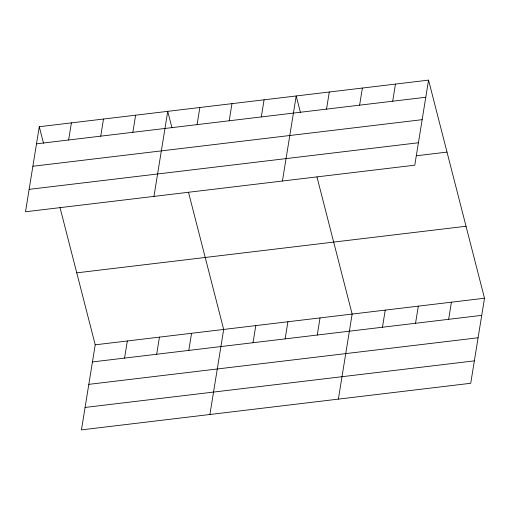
<?xml version="1.0" encoding="UTF-8"?>
<svg xmlns="http://www.w3.org/2000/svg" width="510" height="510" viewBox="0 0 510 510"><rect width="100%" height="100%" fill="white"/><g stroke="black" fill="none" stroke-linecap="round" stroke-linejoin="round"><path stroke-width="0.76" d="M39.276 126.722L25.5 211.771L414.783 165.183L428.553 80.127L39.276 126.722L43.503 143.214M68.62 140.001L71.394 122.878M100.731 136.157L103.505 119.034M60.04 207.678L95.217 344.817L81.447 429.873L470.724 383.278L484.5 298.229L428.553 80.127M132.849 132.313L135.622 115.19M124.561 358.096L127.334 340.973M153.963 196.395L167.739 111.346L171.966 127.838M156.678 354.252L159.451 337.129M197.083 124.625L199.856 107.502M188.796 350.408L191.569 333.285M229.194 120.781L231.967 103.657M209.91 414.496L223.68 329.447L188.502 192.308M261.311 116.937L264.084 99.813M253.024 342.72L255.797 325.603M282.425 181.024L296.202 95.969L300.428 112.468M285.141 338.882L287.914 321.759M326.515 109.134L329.288 92.01M317.258 335.038L320.031 317.915M359.607 105.175L362.38 88.051M338.372 399.12L352.142 314.071L316.965 176.932M392.694 101.209L395.467 84.093M382.462 327.229L385.235 310.112M415.548 323.27L418.321 306.147M448.641 319.311L451.414 302.188M36.503 143.839L425.78 97.251M32.87 166.26L422.152 119.671M29.134 189.357L418.41 142.762M416.294 155.779L447.015 152.101M76.755 272.844L466.038 226.255M95.217 344.817L484.5 298.229M92.444 361.941L481.727 315.352M88.816 384.355L478.093 337.767M85.074 407.452L474.357 360.863"/></g></svg>
